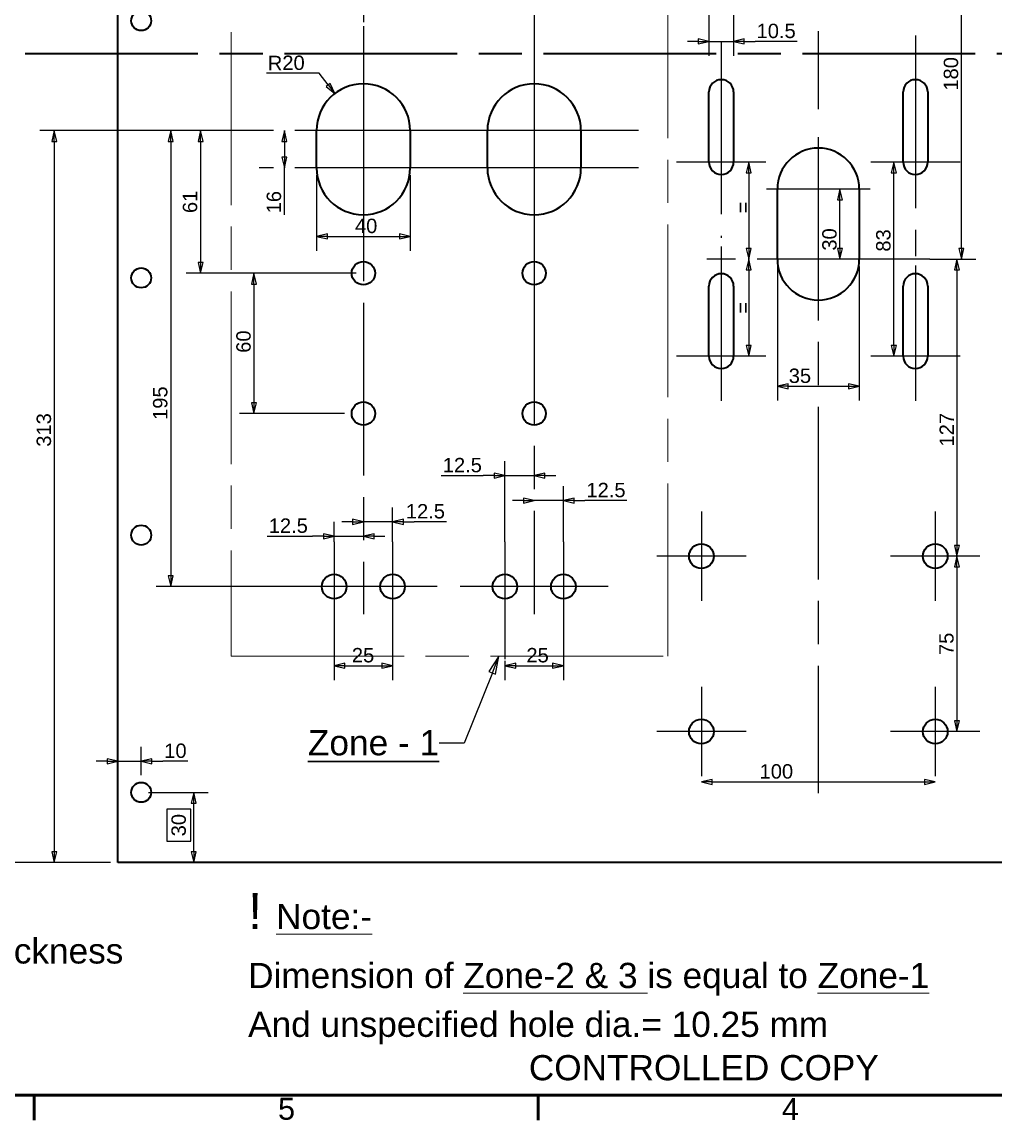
# Paper-space layout 'Top Plate' of a CAD drawing. Header units: millimetres. Extents: x 0 to 420, y 0 to 297.
# Drawn here: x 68.3 to 203.5, y 6.6 to 159.2 of the extents above; entities that cross this region are included whole.
import ezdxf

# ---------------------------------------------------------------- set-up
doc = ezdxf.new("R2010")
doc.units = ezdxf.units.MM
doc.linetypes.add('ACAD_ISO08W100', pattern=[36, 24, -3, 6, -3])
for name, color, linetype, lineweight in [('2dTransBorder', 7, 'Continuous', 35), ('2dTransTitleBlock', 7, 'Continuous', 35), ('Center Mark', 7, 'ACAD_ISO08W100', 25), ('Dimensions', 5, 'Continuous', 25), ('Leader Lines', 7, 'Continuous', 25), ('Sketch Lines', 7, 'Continuous', 25), ('Text', 5, 'Continuous', 25), ('Visible Edges', 7, 'Continuous', 50)]:
    doc.layers.add(name, color=color, linetype=linetype, lineweight=lineweight)
doc.layers.add('Title', color=7, linetype='Continuous')
doc.styles.add('Current-ISO', font='ARIAL.TTF')
doc.styles.add('Text Style19', font='ARIAL.TTF')
doc.styles.add('Text Style5', font='ARIAL.TTF')

# ---------------------------------------------------------------- blocks, each defined once
blk = doc.blocks.new('2dTransSymbol1')
at = {"color": 179}
for points in [[(62.4, 165.32), (62.05, 166.82), (61.7, 165.32), (62.4, 165.32)], [(61.7, 43.84), (62.05, 42.34), (62.4, 43.84), (61.7, 43.84)]]:
    blk.add_solid(points, dxfattribs=at)
at = {"layer": 'Dimensions', "color": 179, "linetype": 'Continuous', "lineweight": 25, "true_color": 0x262659}
for p, q in [((101.22, 166.82), (60.05, 166.82)), ((62.05, 166.82), (61.7, 165.32)), ((62.05, 165.32), (62.05, 166.82)), ((62.4, 165.32), (62.05, 166.82)), ((61.7, 165.32), (62.4, 165.32)), ((62.05, 43.84), (62.05, 165.32)), ((61.65, 105.44), (58.31, 105.44)), ((58.31, 105.44), (58.31, 99.48)), ((61.65, 99.48), (61.65, 105.44)), ((58.31, 99.48), (61.65, 99.48)), ((61.7, 43.84), (62.05, 42.34)), ((62.4, 43.84), (61.7, 43.84)), ((62.05, 43.84), (62.05, 42.34)), ((62.05, 42.34), (62.4, 43.84)), ((80.6, 42.34), (60.05, 42.34))]:
    blk.add_line(p, q, dxfattribs=at)
for points in [[(62.4, 165.32), (62.05, 166.82), (61.7, 165.32), (62.4, 165.32)], [(61.7, 43.84), (62.05, 42.34), (62.4, 43.84), (61.7, 43.84)]]:
    blk.add_lwpolyline(points, dxfattribs=at)
at = {"layer": 'Dimensions', "color": 178, "linetype": 'Continuous', "lineweight": 25, "true_color": 0x000001, "insert": (60.96, 100.13), "char_height": 2, "attachment_point": 7, "rotation": 90, "style": 'Text Style5'}
blk.add_mtext('383', dxfattribs=at)
blk = doc.blocks.new('2dCenterMark1')
at = {"layer": 'Center Mark', "lineweight": 25}
for p, q in [((115.72, 192.12), (115.72, 76.86)), ((130.22, 166.82), (101.22, 166.82))]:
    blk.add_line(p, q, dxfattribs=at)
blk = doc.blocks.new('2dCenterMark2')
at = {"layer": 'Center Mark', "lineweight": 25}
for p, q in [((139.45, 199.23), (139.45, 76.88)), ((155.24, 166.82), (124.95, 166.82))]:
    blk.add_line(p, q, dxfattribs=at)
blk = doc.blocks.new('2dCenterMark3')
at = {"layer": 'Center Mark', "lineweight": 25}
for p, q in [((218.42, 198.16), (218.42, 83.9)), ((232.92, 166.82), (197.93, 166.82))]:
    blk.add_line(p, q, dxfattribs=at)
blk = doc.blocks.new('2dCenterMark7')
at = {"layer": 'Center Mark', "lineweight": 25}
for p, q in [((178.93, 141.69), (178.93, 51.96)), ((194.43, 126.19), (163.43, 126.19))]:
    blk.add_line(p, q, dxfattribs=at)
blk = doc.blocks.new('2dCenterMark8')
at = {"layer": 'Center Mark', "lineweight": 25}
for p, q in [((178.93, 265.89), (178.93, 147.06)), ((194.43, 184.69), (163.43, 184.69))]:
    blk.add_line(p, q, dxfattribs=at)
blk = doc.blocks.new('2dCenterMark11')
at = {"layer": 'Center Mark', "lineweight": 25}
for p, q in [((115.72, 158.57), (115.72, 140.07)), ((130.22, 144.07), (101.22, 144.07))]:
    blk.add_line(p, q, dxfattribs=at)
blk = doc.blocks.new('2dCenterMark12')
at = {"layer": 'Center Mark', "lineweight": 25}
for p, q in [((115.72, 142.87), (115.72, 124.37)), ((130.22, 138.87), (101.22, 138.87))]:
    blk.add_line(p, q, dxfattribs=at)
blk = doc.blocks.new('2dCenterMark13')
at = {"layer": 'Center Mark', "lineweight": 25}
for p, q in [((139.45, 158.57), (139.45, 140.07)), ((153.95, 144.07), (124.95, 144.07))]:
    blk.add_line(p, q, dxfattribs=at)
blk = doc.blocks.new('2dCenterMark14')
at = {"layer": 'Center Mark', "lineweight": 25}
for p, q in [((139.45, 142.87), (139.45, 124.37)), ((153.95, 138.87), (124.95, 138.87))]:
    blk.add_line(p, q, dxfattribs=at)
blk = doc.blocks.new('2dTransSymbol2')
at = {"color": 179}
for points in [[(49.83, 183.19), (49.48, 184.69), (49.13, 183.19), (49.83, 183.19)], [(49.13, 43.84), (49.48, 42.34), (49.83, 43.84), (49.13, 43.84)]]:
    blk.add_solid(points, dxfattribs=at)
at = {"layer": 'Dimensions', "color": 179, "linetype": 'Continuous', "lineweight": 25, "true_color": 0x262659}
for p, q in [((101.33, 184.69), (47.48, 184.69)), ((49.48, 184.69), (49.13, 183.19)), ((49.48, 183.19), (49.48, 184.69)), ((49.83, 183.19), (49.48, 184.69)), ((108.96, 184.69), (103.77, 184.69)), ((115.62, 184.69), (109.16, 184.69)), ((122.28, 184.69), (115.82, 184.69)), ((132.68, 184.69), (122.48, 184.69)), ((139.35, 184.69), (132.88, 184.69)), ((146.01, 184.69), (139.55, 184.69)), ((162.43, 184.69), (146.21, 184.69)), ((49.13, 183.19), (49.83, 183.19)), ((49.48, 43.84), (49.48, 183.19)), ((49.08, 120.65), (45.74, 120.65)), ((45.74, 120.65), (45.74, 114.69)), ((49.08, 114.69), (49.08, 120.65)), ((45.74, 114.69), (49.08, 114.69)), ((49.13, 43.84), (49.48, 42.34)), ((49.83, 43.84), (49.13, 43.84)), ((49.48, 43.84), (49.48, 42.34)), ((49.48, 42.34), (49.83, 43.84)), ((80.6, 42.34), (47.48, 42.34))]:
    blk.add_line(p, q, dxfattribs=at)
for points in [[(49.83, 183.19), (49.48, 184.69), (49.13, 183.19), (49.83, 183.19)], [(49.13, 43.84), (49.48, 42.34), (49.83, 43.84), (49.13, 43.84)]]:
    blk.add_lwpolyline(points, dxfattribs=at)
at = {"layer": 'Dimensions', "linetype": 'Continuous', "lineweight": 25, "insert": (48.39, 115.34), "char_height": 2, "attachment_point": 7, "rotation": 90, "style": 'Text Style5'}
blk.add_mtext('438', dxfattribs=at)
blk = doc.blocks.new('2dTransSymbol7')
at = {"color": 179}
for points in [[(73.13, 142.57), (72.78, 144.07), (72.43, 142.57), (73.13, 142.57)], [(72.43, 43.84), (72.78, 42.34), (73.13, 43.84), (72.43, 43.84)]]:
    blk.add_solid(points, dxfattribs=at)
at = {"layer": 'Dimensions', "color": 179, "linetype": 'Continuous', "lineweight": 25, "true_color": 0x262659}
for p, q in [((100.22, 144.07), (70.78, 144.07)), ((72.78, 144.07), (72.43, 142.57)), ((72.78, 142.57), (72.78, 144.07)), ((73.13, 142.57), (72.78, 144.07)), ((72.43, 142.57), (73.13, 142.57)), ((72.78, 142.57), (72.78, 43.84)), ((72.43, 43.84), (72.78, 42.34)), ((73.13, 43.84), (72.43, 43.84)), ((72.78, 43.84), (72.78, 42.34)), ((72.78, 42.34), (73.13, 43.84)), ((80.6, 42.34), (70.78, 42.34))]:
    blk.add_line(p, q, dxfattribs=at)
for points in [[(73.13, 142.57), (72.78, 144.07), (72.43, 142.57), (73.13, 142.57)], [(72.43, 43.84), (72.78, 42.34), (73.13, 43.84), (72.43, 43.84)]]:
    blk.add_lwpolyline(points, dxfattribs=at)
at = {"layer": 'Dimensions', "color": 18, "linetype": 'Continuous', "lineweight": 25, "true_color": 0x000000, "insert": (72.35, 100.13), "char_height": 2, "attachment_point": 7, "rotation": 90, "style": 'Text Style5'}
blk.add_mtext('313', dxfattribs=at)
blk = doc.blocks.new('2dTransSymbol14')
at = {"color": 179}
for points in [[(105.09, 142.57), (104.74, 144.07), (104.39, 142.57), (105.09, 142.57)], [(104.39, 140.37), (104.74, 138.87), (105.09, 140.37), (104.39, 140.37)]]:
    blk.add_solid(points, dxfattribs=at)
at = {"layer": 'Dimensions', "color": 179, "linetype": 'Continuous', "lineweight": 25, "true_color": 0x262659}
for p, q in [((104.74, 144.07), (104.39, 142.57)), ((104.74, 142.57), (104.74, 144.07)), ((105.09, 142.57), (104.74, 144.07)), ((104.39, 142.57), (105.09, 142.57)), ((104.74, 142.57), (104.74, 140.37)), ((104.39, 140.37), (104.74, 138.87)), ((105.09, 140.37), (104.39, 140.37)), ((104.74, 140.37), (104.74, 138.87)), ((104.74, 138.87), (105.09, 140.37)), ((104.74, 132.36), (104.74, 138.87))]:
    blk.add_line(p, q, dxfattribs=at)
for points in [[(105.09, 142.57), (104.74, 144.07), (104.39, 142.57), (105.09, 142.57)], [(104.39, 140.37), (104.74, 138.87), (105.09, 140.37), (104.39, 140.37)]]:
    blk.add_lwpolyline(points, dxfattribs=at)
at = {"layer": 'Dimensions', "color": 18, "linetype": 'Continuous', "lineweight": 25, "true_color": 0x000000, "insert": (104.31, 132.56), "char_height": 2, "attachment_point": 7, "rotation": 90, "style": 'Text Style5'}
blk.add_mtext('16', dxfattribs=at)
blk = doc.blocks.new('2dTransSymbol15')
at = {"color": 179}
for points in [[(110.72, 129.71), (109.22, 129.36), (110.72, 129.01), (110.72, 129.71)], [(120.72, 129.01), (122.22, 129.36), (120.72, 129.71), (120.72, 129.01)]]:
    blk.add_solid(points, dxfattribs=at)
at = {"layer": 'Dimensions', "color": 179, "linetype": 'Continuous', "lineweight": 25, "true_color": 0x262659}
for p, q in [((109.22, 137.87), (109.22, 127.36)), ((122.22, 137.87), (122.22, 127.36)), ((110.72, 129.71), (109.22, 129.36)), ((110.72, 129.36), (109.22, 129.36)), ((109.22, 129.36), (110.72, 129.01)), ((110.72, 129.01), (110.72, 129.71)), ((110.72, 129.36), (120.72, 129.36)), ((122.22, 129.36), (120.72, 129.71)), ((120.72, 129.71), (120.72, 129.01)), ((120.72, 129.36), (122.22, 129.36)), ((120.72, 129.01), (122.22, 129.36))]:
    blk.add_line(p, q, dxfattribs=at)
for points in [[(110.72, 129.71), (109.22, 129.36), (110.72, 129.01), (110.72, 129.71)], [(120.72, 129.01), (122.22, 129.36), (120.72, 129.71), (120.72, 129.01)]]:
    blk.add_lwpolyline(points, dxfattribs=at)
at = {"layer": 'Dimensions', "color": 178, "linetype": 'Continuous', "lineweight": 25, "true_color": 0x000001, "insert": (114.55, 129.79), "char_height": 2, "attachment_point": 7, "style": 'Text Style5'}
blk.add_mtext('40', dxfattribs=at)
blk = doc.blocks.new('2dCenterMark25')
at = {"layer": 'Center Mark', "lineweight": 25}
for p, q in [((165.45, 156.44), (165.45, 129.18)), ((171.65, 139.68), (159.24, 139.68))]:
    blk.add_line(p, q, dxfattribs=at)
blk = doc.blocks.new('2dCenterMark26')
at = {"layer": 'Center Mark', "lineweight": 25}
for p, q in [((192.42, 157.27), (192.42, 126.6)), ((198.63, 139.68), (186.21, 139.68))]:
    blk.add_line(p, q, dxfattribs=at)
blk = doc.blocks.new('2dCenterMark27')
at = {"layer": 'Center Mark', "lineweight": 25}
for p, q in [((192.42, 125.31), (192.42, 106.5)), ((198.63, 112.71), (186.21, 112.71))]:
    blk.add_line(p, q, dxfattribs=at)
blk = doc.blocks.new('2dCenterMark28')
at = {"layer": 'Center Mark', "lineweight": 25}
for p, q in [((165.45, 127.95), (165.45, 106.5)), ((171.65, 112.71), (159.24, 112.71))]:
    blk.add_line(p, q, dxfattribs=at)
blk = doc.blocks.new('2dCenterMark29')
at = {"layer": 'Center Mark', "lineweight": 25}
for p, q in [((162.68, 91.13), (162.68, 78.71)), ((168.89, 84.92), (156.48, 84.92))]:
    blk.add_line(p, q, dxfattribs=at)
blk = doc.blocks.new('2dCenterMark30')
at = {"layer": 'Center Mark', "lineweight": 25}
for p, q in [((195.18, 91.13), (195.18, 78.71)), ((201.39, 84.92), (188.98, 84.92))]:
    blk.add_line(p, q, dxfattribs=at)
blk = doc.blocks.new('2dCenterMark31')
at = {"layer": 'Center Mark', "lineweight": 25}
for p, q in [((195.18, 66.75), (195.18, 54.34)), ((201.39, 60.54), (188.98, 60.54))]:
    blk.add_line(p, q, dxfattribs=at)
blk = doc.blocks.new('2dCenterMark32')
at = {"layer": 'Center Mark', "lineweight": 25}
for p, q in [((162.68, 66.75), (162.68, 54.34)), ((168.89, 60.54), (156.48, 60.54))]:
    blk.add_line(p, q, dxfattribs=at)
blk = doc.blocks.new('2dTransSymbol23')
at = {"color": 179}
for points in [[(164.18, 53.89), (162.68, 53.54), (164.18, 53.19), (164.18, 53.89)], [(193.68, 53.19), (195.18, 53.54), (193.68, 53.89), (193.68, 53.19)]]:
    blk.add_solid(points, dxfattribs=at)
at = {"layer": 'Dimensions', "color": 179, "linetype": 'Continuous', "lineweight": 25, "true_color": 0x262659}
for p, q in [((164.18, 53.89), (162.68, 53.54)), ((164.18, 53.54), (162.68, 53.54)), ((162.68, 53.54), (164.18, 53.19)), ((164.18, 53.19), (164.18, 53.89)), ((164.18, 53.54), (193.68, 53.54)), ((195.18, 53.54), (193.68, 53.89)), ((193.68, 53.89), (193.68, 53.19)), ((193.68, 53.54), (195.18, 53.54)), ((193.68, 53.19), (195.18, 53.54))]:
    blk.add_line(p, q, dxfattribs=at)
for points in [[(164.18, 53.89), (162.68, 53.54), (164.18, 53.19), (164.18, 53.89)], [(193.68, 53.19), (195.18, 53.54), (193.68, 53.89), (193.68, 53.19)]]:
    blk.add_lwpolyline(points, dxfattribs=at)
at = {"layer": 'Dimensions', "color": 18, "linetype": 'Continuous', "lineweight": 25, "true_color": 0x000000, "insert": (170.77, 53.98), "char_height": 2, "attachment_point": 7, "style": 'Text Style5'}
blk.add_mtext('100', dxfattribs=at)
blk = doc.blocks.new('2dTransSymbol24')
at = {"color": 179}
for points in [[(198.53, 83.42), (198.18, 84.92), (197.83, 83.42), (198.53, 83.42)], [(197.83, 62.04), (198.18, 60.54), (198.53, 62.04), (197.83, 62.04)]]:
    blk.add_solid(points, dxfattribs=at)
at = {"layer": 'Dimensions', "color": 179, "linetype": 'Continuous', "lineweight": 25, "true_color": 0x262659}
for p, q in [((198.18, 84.92), (197.83, 83.42)), ((198.18, 83.42), (198.18, 84.92)), ((198.53, 83.42), (198.18, 84.92)), ((197.83, 83.42), (198.53, 83.42)), ((198.18, 83.42), (198.18, 62.04)), ((197.83, 62.04), (198.18, 60.54)), ((198.53, 62.04), (197.83, 62.04)), ((198.18, 62.04), (198.18, 60.54)), ((198.18, 60.54), (198.53, 62.04))]:
    blk.add_line(p, q, dxfattribs=at)
for points in [[(198.53, 83.42), (198.18, 84.92), (197.83, 83.42), (198.53, 83.42)], [(197.83, 62.04), (198.18, 60.54), (198.53, 62.04), (197.83, 62.04)]]:
    blk.add_lwpolyline(points, dxfattribs=at)
at = {"layer": 'Dimensions', "color": 18, "linetype": 'Continuous', "lineweight": 25, "true_color": 0x000000, "insert": (197.75, 71.18), "char_height": 2, "attachment_point": 7, "rotation": 90, "style": 'Text Style5'}
blk.add_mtext('75', dxfattribs=at)
blk = doc.blocks.new('2dTransSymbol25')
at = {"color": 179}
for points in [[(189.77, 138.18), (189.42, 139.68), (189.07, 138.18), (189.77, 138.18)], [(189.07, 114.21), (189.42, 112.71), (189.77, 114.21), (189.07, 114.21)]]:
    blk.add_solid(points, dxfattribs=at)
at = {"layer": 'Dimensions', "color": 179, "linetype": 'Continuous', "lineweight": 25, "true_color": 0x262659}
for p, q in [((189.42, 139.68), (189.07, 138.18)), ((189.42, 138.18), (189.42, 139.68)), ((189.77, 138.18), (189.42, 139.68)), ((189.07, 138.18), (189.77, 138.18)), ((189.42, 114.21), (189.42, 138.18)), ((189.07, 114.21), (189.42, 112.71)), ((189.77, 114.21), (189.07, 114.21)), ((189.42, 114.21), (189.42, 112.71)), ((189.42, 112.71), (189.77, 114.21))]:
    blk.add_line(p, q, dxfattribs=at)
for points in [[(189.77, 138.18), (189.42, 139.68), (189.07, 138.18), (189.77, 138.18)], [(189.07, 114.21), (189.42, 112.71), (189.77, 114.21), (189.07, 114.21)]]:
    blk.add_lwpolyline(points, dxfattribs=at)
at = {"layer": 'Dimensions', "linetype": 'Continuous', "lineweight": 25, "insert": (188.99, 127.24), "char_height": 2, "attachment_point": 7, "rotation": 90, "style": 'Text Style5'}
blk.add_mtext('83', dxfattribs=at)
blk = doc.blocks.new('2dTransSymbol26')
at = {"color": 179}
for points in [[(199.17, 183.19), (198.82, 184.69), (198.47, 183.19), (199.17, 183.19)], [(198.47, 127.69), (198.82, 126.19), (199.17, 127.69), (198.47, 127.69)]]:
    blk.add_solid(points, dxfattribs=at)
at = {"layer": 'Dimensions', "color": 179, "linetype": 'Continuous', "lineweight": 25, "true_color": 0x262659}
for p, q in [((195.43, 184.69), (200.82, 184.69)), ((198.82, 184.69), (198.47, 183.19)), ((198.82, 183.19), (198.82, 184.69)), ((199.17, 183.19), (198.82, 184.69)), ((198.47, 183.19), (199.17, 183.19)), ((198.82, 127.69), (198.82, 183.19)), ((198.47, 127.69), (198.82, 126.19)), ((199.17, 127.69), (198.47, 127.69)), ((198.82, 127.69), (198.82, 126.19)), ((198.82, 126.19), (199.17, 127.69)), ((195.43, 126.19), (200.82, 126.19))]:
    blk.add_line(p, q, dxfattribs=at)
for points in [[(199.17, 183.19), (198.82, 184.69), (198.47, 183.19), (199.17, 183.19)], [(198.47, 127.69), (198.82, 126.19), (199.17, 127.69), (198.47, 127.69)]]:
    blk.add_lwpolyline(points, dxfattribs=at)
at = {"layer": 'Dimensions', "color": 18, "linetype": 'Continuous', "lineweight": 25, "true_color": 0x000000, "insert": (198.38, 149.62), "char_height": 2, "attachment_point": 7, "rotation": 90, "style": 'Text Style5'}
blk.add_mtext('180', dxfattribs=at)
blk = doc.blocks.new('2dTransSymbol27')
at = {"color": 179}
for points in [[(169.62, 138.18), (169.27, 139.68), (168.92, 138.18), (169.62, 138.18)], [(168.92, 127.69), (169.27, 126.19), (169.62, 127.69), (168.92, 127.69)]]:
    blk.add_solid(points, dxfattribs=at)
at = {"layer": 'Dimensions', "color": 179, "linetype": 'Continuous', "lineweight": 25, "true_color": 0x262659}
for p, q in [((169.27, 139.68), (168.92, 138.18)), ((169.27, 138.18), (169.27, 139.68)), ((169.62, 138.18), (169.27, 139.68)), ((168.92, 138.18), (169.62, 138.18)), ((169.27, 138.18), (169.27, 127.69)), ((168.92, 127.69), (169.27, 126.19)), ((169.62, 127.69), (168.92, 127.69)), ((169.27, 127.69), (169.27, 126.19)), ((169.27, 126.19), (169.62, 127.69))]:
    blk.add_line(p, q, dxfattribs=at)
for points in [[(169.62, 138.18), (169.27, 139.68), (168.92, 138.18), (169.62, 138.18)], [(168.92, 127.69), (169.27, 126.19), (169.62, 127.69), (168.92, 127.69)]]:
    blk.add_lwpolyline(points, dxfattribs=at)
at = {"layer": 'Dimensions', "color": 18, "linetype": 'Continuous', "lineweight": 25, "true_color": 0x000000, "insert": (169.44, 132.57), "char_height": 2, "attachment_point": 7, "rotation": 90, "style": 'Text Style5'}
blk.add_mtext('=', dxfattribs=at)
blk = doc.blocks.new('2dTransSymbol28')
at = {"color": 179}
for points in [[(169.62, 124.69), (169.27, 126.19), (168.92, 124.69), (169.62, 124.69)], [(168.92, 114.21), (169.27, 112.71), (169.62, 114.21), (168.92, 114.21)]]:
    blk.add_solid(points, dxfattribs=at)
at = {"layer": 'Dimensions', "color": 179, "linetype": 'Continuous', "lineweight": 25, "true_color": 0x262659}
for p, q in [((169.27, 126.19), (168.92, 124.69)), ((169.27, 124.69), (169.27, 126.19)), ((169.62, 124.69), (169.27, 126.19)), ((168.92, 124.69), (169.62, 124.69)), ((169.27, 124.69), (169.27, 114.21)), ((168.92, 114.21), (169.27, 112.71)), ((169.62, 114.21), (168.92, 114.21)), ((169.27, 114.21), (169.27, 112.71)), ((169.27, 112.71), (169.62, 114.21))]:
    blk.add_line(p, q, dxfattribs=at)
for points in [[(169.62, 124.69), (169.27, 126.19), (168.92, 124.69), (169.62, 124.69)], [(168.92, 114.21), (169.27, 112.71), (169.62, 114.21), (168.92, 114.21)]]:
    blk.add_lwpolyline(points, dxfattribs=at)
at = {"layer": 'Dimensions', "linetype": 'Continuous', "lineweight": 25, "insert": (169.44, 118.62), "char_height": 2, "attachment_point": 7, "rotation": 90, "style": 'Text Style5'}
blk.add_mtext('=', dxfattribs=at)
blk = doc.blocks.new('2dTransSymbol29')
at = {"color": 179}
for points in [[(198.53, 124.69), (198.18, 126.19), (197.83, 124.69), (198.53, 124.69)], [(197.83, 86.42), (198.18, 84.92), (198.53, 86.42), (197.83, 86.42)]]:
    blk.add_solid(points, dxfattribs=at)
at = {"layer": 'Dimensions', "color": 179, "linetype": 'Continuous', "lineweight": 25, "true_color": 0x262659}
for p, q in [((194.43, 126.19), (200.18, 126.19)), ((198.18, 126.19), (197.83, 124.69)), ((198.18, 124.69), (198.18, 126.19)), ((198.53, 124.69), (198.18, 126.19)), ((197.83, 124.69), (198.53, 124.69)), ((198.18, 124.69), (198.18, 86.42)), ((197.83, 86.42), (198.18, 84.92)), ((198.53, 86.42), (197.83, 86.42)), ((198.18, 86.42), (198.18, 84.92)), ((198.18, 84.92), (198.53, 86.42))]:
    blk.add_line(p, q, dxfattribs=at)
for points in [[(198.53, 124.69), (198.18, 126.19), (197.83, 124.69), (198.53, 124.69)], [(197.83, 86.42), (198.18, 84.92), (198.53, 86.42), (197.83, 86.42)]]:
    blk.add_lwpolyline(points, dxfattribs=at)
at = {"layer": 'Dimensions', "linetype": 'Continuous', "lineweight": 25, "insert": (197.78, 100.16), "char_height": 2, "attachment_point": 7, "rotation": 90, "style": 'Text Style5'}
blk.add_mtext('127', dxfattribs=at)
blk = doc.blocks.new('2dTransSymbol30')
at = {"color": 179}
blk.add_solid([(110.55, 150.18), (111.74, 149.21), (111.1, 150.61), (110.55, 150.18)], dxfattribs=at)
at = {"layer": 'Dimensions', "color": 179, "linetype": 'Continuous', "lineweight": 25, "true_color": 0x262659}
for p, q in [((109.57, 152.03), (102.24, 152.03)), ((110.83, 150.4), (109.57, 152.03)), ((111.1, 150.61), (110.55, 150.18)), ((110.55, 150.18), (111.74, 149.21)), ((110.83, 150.4), (111.74, 149.21)), ((111.74, 149.21), (111.1, 150.61))]:
    blk.add_line(p, q, dxfattribs=at)
blk.add_lwpolyline([(110.55, 150.18), (111.74, 149.21), (111.1, 150.61), (110.55, 150.18)], dxfattribs=at)
at = {"layer": 'Dimensions', "color": 18, "linetype": 'Continuous', "lineweight": 25, "true_color": 0x000000, "insert": (102.44, 152.46), "char_height": 2, "attachment_point": 7, "style": 'Text Style5'}
blk.add_mtext('R', dxfattribs=at)
at = {"layer": 'Dimensions', "linetype": 'Continuous', "lineweight": 25, "insert": (104.46, 152.46), "char_height": 2, "attachment_point": 7, "style": 'Text Style5'}
blk.add_mtext('20', dxfattribs=at)
blk = doc.blocks.new('2dTransSymbol39')
at = {"layer": 'Dimensions', "color": 179, "linetype": 'Continuous', "lineweight": 25, "true_color": 0x262659}
blk.add_line((80.6, 42.34), (23.64, 42.34), dxfattribs=at)
blk = doc.blocks.new('2dCenterMark37')
at = {"layer": 'Center Mark', "lineweight": 25}
for p, q in [((111.66, 86.9), (111.66, 74.49)), ((117.86, 80.69), (105.45, 80.69))]:
    blk.add_line(p, q, dxfattribs=at)
blk = doc.blocks.new('2dCenterMark38')
at = {"layer": 'Center Mark', "lineweight": 25}
for p, q in [((119.78, 86.9), (119.78, 74.49)), ((125.99, 80.69), (113.58, 80.69))]:
    blk.add_line(p, q, dxfattribs=at)
blk = doc.blocks.new('2dCenterMark39')
at = {"layer": 'Center Mark', "lineweight": 25}
for p, q in [((135.38, 86.9), (135.38, 74.49)), ((141.59, 80.69), (129.18, 80.69))]:
    blk.add_line(p, q, dxfattribs=at)
blk = doc.blocks.new('2dCenterMark40')
at = {"layer": 'Center Mark', "lineweight": 25}
for p, q in [((143.51, 86.9), (143.51, 74.49)), ((149.71, 80.69), (137.3, 80.69))]:
    blk.add_line(p, q, dxfattribs=at)
blk = doc.blocks.new('2dTransSymbol46')
at = {"color": 179}
for points in [[(110.16, 87.34), (111.66, 87.69), (110.16, 88.04), (110.16, 87.34)], [(117.22, 88.04), (115.72, 87.69), (117.22, 87.34), (117.22, 88.04)]]:
    blk.add_solid(points, dxfattribs=at)
at = {"layer": 'Dimensions', "color": 179, "linetype": 'Continuous', "lineweight": 25, "true_color": 0x262659}
for p, q in [((111.66, 86.9), (111.66, 89.69)), ((102.37, 87.69), (108.66, 87.69)), ((110.16, 87.69), (108.66, 87.69)), ((111.66, 87.69), (110.16, 88.04)), ((110.16, 88.04), (110.16, 87.34)), ((110.16, 87.69), (111.66, 87.69)), ((110.16, 87.34), (111.66, 87.69)), ((111.66, 87.69), (115.72, 87.69)), ((117.22, 88.04), (115.72, 87.69)), ((117.22, 87.69), (115.72, 87.69)), ((115.72, 87.69), (117.22, 87.34)), ((117.22, 87.34), (117.22, 88.04)), ((117.22, 87.69), (118.72, 87.69))]:
    blk.add_line(p, q, dxfattribs=at)
for points in [[(110.16, 87.34), (111.66, 87.69), (110.16, 88.04), (110.16, 87.34)], [(117.22, 88.04), (115.72, 87.69), (117.22, 87.34), (117.22, 88.04)]]:
    blk.add_lwpolyline(points, dxfattribs=at)
at = {"layer": 'Dimensions', "linetype": 'Continuous', "lineweight": 25, "insert": (102.57, 88.13), "char_height": 2, "attachment_point": 7, "style": 'Text Style5'}
blk.add_mtext('12.5', dxfattribs=at)
blk = doc.blocks.new('2dTransSymbol47')
at = {"color": 179}
for points in [[(137.95, 92.3), (139.45, 92.65), (137.95, 93), (137.95, 92.3)], [(145.01, 93), (143.51, 92.65), (145.01, 92.3), (145.01, 93)]]:
    blk.add_solid(points, dxfattribs=at)
at = {"layer": 'Dimensions', "color": 179, "linetype": 'Continuous', "lineweight": 25, "true_color": 0x262659}
for p, q in [((143.51, 86.9), (143.51, 94.65)), ((137.95, 92.65), (136.45, 92.65)), ((139.45, 92.65), (137.95, 93)), ((137.95, 93), (137.95, 92.3)), ((137.95, 92.65), (139.45, 92.65)), ((137.95, 92.3), (139.45, 92.65)), ((143.51, 92.65), (139.45, 92.65)), ((145.01, 93), (143.51, 92.65)), ((145.01, 92.65), (143.51, 92.65)), ((143.51, 92.65), (145.01, 92.3)), ((145.01, 92.3), (145.01, 93)), ((145.01, 92.65), (146.51, 92.65)), ((152.34, 92.65), (146.51, 92.65))]:
    blk.add_line(p, q, dxfattribs=at)
for points in [[(137.95, 92.3), (139.45, 92.65), (137.95, 93), (137.95, 92.3)], [(145.01, 93), (143.51, 92.65), (145.01, 92.3), (145.01, 93)]]:
    blk.add_lwpolyline(points, dxfattribs=at)
at = {"layer": 'Dimensions', "color": 18, "linetype": 'Continuous', "lineweight": 25, "true_color": 0x000000, "insert": (146.71, 93.08), "char_height": 2, "attachment_point": 7, "style": 'Text Style5'}
blk.add_mtext('12.5', dxfattribs=at)
blk = doc.blocks.new('2dTransSymbol48')
at = {"color": 179}
for points in [[(114.22, 89.34), (115.72, 89.69), (114.22, 90.04), (114.22, 89.34)], [(121.28, 90.04), (119.78, 89.69), (121.28, 89.34), (121.28, 90.04)]]:
    blk.add_solid(points, dxfattribs=at)
at = {"layer": 'Dimensions', "color": 179, "linetype": 'Continuous', "lineweight": 25, "true_color": 0x262659}
for p, q in [((119.78, 86.9), (119.78, 91.69)), ((115.72, 89.69), (114.22, 90.04)), ((114.22, 90.04), (114.22, 89.34)), ((121.28, 90.04), (119.78, 89.69)), ((121.28, 89.34), (121.28, 90.04)), ((114.22, 89.69), (112.72, 89.69)), ((114.22, 89.69), (115.72, 89.69)), ((114.22, 89.34), (115.72, 89.69)), ((119.78, 89.69), (115.72, 89.69)), ((121.28, 89.69), (119.78, 89.69)), ((119.78, 89.69), (121.28, 89.34)), ((121.28, 89.69), (122.78, 89.69)), ((127.25, 89.69), (122.78, 89.69))]:
    blk.add_line(p, q, dxfattribs=at)
for points in [[(114.22, 89.34), (115.72, 89.69), (114.22, 90.04), (114.22, 89.34)], [(121.28, 90.04), (119.78, 89.69), (121.28, 89.34), (121.28, 90.04)]]:
    blk.add_lwpolyline(points, dxfattribs=at)
at = {"layer": 'Dimensions', "linetype": 'Continuous', "lineweight": 25, "insert": (121.62, 90.13), "char_height": 2, "attachment_point": 7, "style": 'Text Style5'}
blk.add_mtext('12.5', dxfattribs=at)
blk = doc.blocks.new('2dTransSymbol49')
at = {"color": 179}
for points in [[(133.88, 95.76), (135.38, 96.11), (133.88, 96.46), (133.88, 95.76)], [(140.95, 96.46), (139.45, 96.11), (140.95, 95.76), (140.95, 96.46)]]:
    blk.add_solid(points, dxfattribs=at)
at = {"layer": 'Dimensions', "color": 179, "linetype": 'Continuous', "lineweight": 25, "true_color": 0x262659}
for p, q in [((135.38, 86.9), (135.38, 98.11)), ((135.38, 96.11), (133.88, 96.46)), ((133.88, 96.46), (133.88, 95.76)), ((140.95, 96.46), (139.45, 96.11)), ((140.95, 95.76), (140.95, 96.46)), ((126.55, 96.11), (132.38, 96.11)), ((133.88, 96.11), (132.38, 96.11)), ((133.88, 96.11), (135.38, 96.11)), ((133.88, 95.76), (135.38, 96.11)), ((135.38, 96.11), (139.45, 96.11)), ((140.95, 96.11), (139.45, 96.11)), ((139.45, 96.11), (140.95, 95.76)), ((140.95, 96.11), (142.45, 96.11))]:
    blk.add_line(p, q, dxfattribs=at)
for points in [[(133.88, 95.76), (135.38, 96.11), (133.88, 96.46), (133.88, 95.76)], [(140.95, 96.46), (139.45, 96.11), (140.95, 95.76), (140.95, 96.46)]]:
    blk.add_lwpolyline(points, dxfattribs=at)
at = {"layer": 'Dimensions', "linetype": 'Continuous', "lineweight": 25, "insert": (126.75, 96.55), "char_height": 2, "attachment_point": 7, "style": 'Text Style5'}
blk.add_mtext('12.5', dxfattribs=at)
blk = doc.blocks.new('2dTransSymbol56')
at = {"color": 179}
for points in [[(92.51, 50.59), (92.16, 52.09), (91.81, 50.59), (92.51, 50.59)], [(91.81, 43.84), (92.16, 42.34), (92.51, 43.84), (91.81, 43.84)]]:
    blk.add_solid(points, dxfattribs=at)
at = {"layer": 'Dimensions', "color": 179, "linetype": 'Continuous', "lineweight": 25, "true_color": 0x262659}
for p, q in [((85.85, 52.09), (94.16, 52.09)), ((92.16, 52.09), (91.81, 50.59)), ((92.16, 50.59), (92.16, 52.09)), ((92.51, 50.59), (92.16, 52.09)), ((91.81, 50.59), (92.51, 50.59)), ((92.16, 43.84), (92.16, 50.59)), ((91.76, 49.74), (88.42, 49.74)), ((88.42, 49.74), (88.42, 45.33)), ((91.76, 45.33), (91.76, 49.74)), ((88.42, 45.33), (91.76, 45.33)), ((91.81, 43.84), (92.16, 42.34)), ((92.51, 43.84), (91.81, 43.84)), ((92.16, 43.84), (92.16, 42.34)), ((92.16, 42.34), (92.51, 43.84))]:
    blk.add_line(p, q, dxfattribs=at)
for points in [[(92.51, 50.59), (92.16, 52.09), (91.81, 50.59), (92.51, 50.59)], [(91.81, 43.84), (92.16, 42.34), (92.51, 43.84), (91.81, 43.84)]]:
    blk.add_lwpolyline(points, dxfattribs=at)
at = {"layer": 'Dimensions', "color": 18, "linetype": 'Continuous', "lineweight": 25, "true_color": 0x000000, "insert": (91.08, 45.98), "char_height": 2, "attachment_point": 7, "rotation": 90, "style": 'Text Style5'}
blk.add_mtext('30', dxfattribs=at)
blk = doc.blocks.new('2dTransSymbol58')
at = {"color": 179}
for points in [[(80.1, 56.07), (81.6, 56.42), (80.1, 56.77), (80.1, 56.07)], [(86.35, 56.77), (84.85, 56.42), (86.35, 56.07), (86.35, 56.77)]]:
    blk.add_solid(points, dxfattribs=at)
at = {"layer": 'Dimensions', "color": 179, "linetype": 'Continuous', "lineweight": 25, "true_color": 0x262659}
for p, q in [((84.85, 54.48), (84.85, 58.42)), ((81.6, 56.42), (80.1, 56.77)), ((80.1, 56.77), (80.1, 56.07)), ((86.35, 56.77), (84.85, 56.42)), ((86.35, 56.07), (86.35, 56.77)), ((80.1, 56.42), (78.6, 56.42)), ((80.1, 56.42), (81.6, 56.42)), ((80.1, 56.07), (81.6, 56.42)), ((81.6, 56.42), (84.85, 56.42)), ((86.35, 56.42), (84.85, 56.42)), ((84.85, 56.42), (86.35, 56.07)), ((86.35, 56.42), (87.85, 56.42)), ((91.35, 56.42), (87.85, 56.42))]:
    blk.add_line(p, q, dxfattribs=at)
for points in [[(80.1, 56.07), (81.6, 56.42), (80.1, 56.77), (80.1, 56.07)], [(86.35, 56.77), (84.85, 56.42), (86.35, 56.07), (86.35, 56.77)]]:
    blk.add_lwpolyline(points, dxfattribs=at)
at = {"layer": 'Dimensions', "color": 18, "linetype": 'Continuous', "lineweight": 25, "true_color": 0x000000, "insert": (88.05, 56.85), "char_height": 2, "attachment_point": 7, "style": 'Text Style5'}
blk.add_mtext('10', dxfattribs=at)
blk = doc.blocks.new('2dTransSymbol59')
at = {"color": 179}
for points in [[(93.45, 142.57), (93.1, 144.07), (92.75, 142.57), (93.45, 142.57)], [(92.75, 125.74), (93.1, 124.24), (93.45, 125.74), (92.75, 125.74)]]:
    blk.add_solid(points, dxfattribs=at)
at = {"layer": 'Dimensions', "color": 179, "linetype": 'Continuous', "lineweight": 25, "true_color": 0x262659}
for p, q in [((100.22, 144.07), (91.1, 144.07)), ((93.1, 144.07), (92.75, 142.57)), ((93.1, 142.57), (93.1, 144.07)), ((93.45, 142.57), (93.1, 144.07)), ((92.75, 142.57), (93.45, 142.57)), ((93.1, 142.57), (93.1, 125.74)), ((92.75, 125.74), (93.1, 124.24)), ((93.45, 125.74), (92.75, 125.74)), ((93.1, 125.74), (93.1, 124.24)), ((93.1, 124.24), (93.45, 125.74)), ((113.1, 124.24), (91.1, 124.24))]:
    blk.add_line(p, q, dxfattribs=at)
for points in [[(93.45, 142.57), (93.1, 144.07), (92.75, 142.57), (93.45, 142.57)], [(92.75, 125.74), (93.1, 124.24), (93.45, 125.74), (92.75, 125.74)]]:
    blk.add_lwpolyline(points, dxfattribs=at)
at = {"layer": 'Dimensions', "color": 18, "linetype": 'Continuous', "lineweight": 25, "true_color": 0x000000, "insert": (92.66, 132.6), "char_height": 2, "attachment_point": 7, "rotation": 90, "style": 'Text Style5'}
blk.add_mtext('61', dxfattribs=at)
blk = doc.blocks.new('2dTransSymbol60')
at = {"color": 179}
for points in [[(100.87, 122.74), (100.52, 124.24), (100.17, 122.74), (100.87, 122.74)], [(100.17, 106.24), (100.52, 104.74), (100.87, 106.24), (100.17, 106.24)]]:
    blk.add_solid(points, dxfattribs=at)
at = {"layer": 'Dimensions', "color": 179, "linetype": 'Continuous', "lineweight": 25, "true_color": 0x262659}
for p, q in [((114.72, 124.24), (98.52, 124.24)), ((100.52, 124.24), (100.17, 122.74)), ((100.52, 122.74), (100.52, 124.24)), ((100.87, 122.74), (100.52, 124.24)), ((100.17, 122.74), (100.87, 122.74)), ((100.52, 122.74), (100.52, 106.24)), ((100.17, 106.24), (100.52, 104.74)), ((100.87, 106.24), (100.17, 106.24)), ((100.52, 106.24), (100.52, 104.74)), ((100.52, 104.74), (100.87, 106.24)), ((113.1, 104.74), (98.52, 104.74))]:
    blk.add_line(p, q, dxfattribs=at)
for points in [[(100.87, 122.74), (100.52, 124.24), (100.17, 122.74), (100.87, 122.74)], [(100.17, 106.24), (100.52, 104.74), (100.87, 106.24), (100.17, 106.24)]]:
    blk.add_lwpolyline(points, dxfattribs=at)
at = {"layer": 'Dimensions', "color": 18, "linetype": 'Continuous', "lineweight": 25, "true_color": 0x000000, "insert": (100.09, 113.18), "char_height": 2, "attachment_point": 7, "rotation": 90, "style": 'Text Style5'}
blk.add_mtext('60', dxfattribs=at)
blk = doc.blocks.new('2dTransSymbol61')
at = {"color": 179}
for points in [[(113.16, 70.04), (111.66, 69.69), (113.16, 69.34), (113.16, 70.04)], [(118.28, 69.34), (119.78, 69.69), (118.28, 70.04), (118.28, 69.34)]]:
    blk.add_solid(points, dxfattribs=at)
at = {"layer": 'Dimensions', "color": 179, "linetype": 'Continuous', "lineweight": 25, "true_color": 0x262659}
for p, q in [((111.66, 74.49), (111.66, 67.69)), ((119.78, 74.49), (119.78, 67.69)), ((113.16, 70.04), (111.66, 69.69)), ((113.16, 69.69), (111.66, 69.69)), ((111.66, 69.69), (113.16, 69.34)), ((113.16, 69.34), (113.16, 70.04)), ((113.16, 69.69), (118.28, 69.69)), ((119.78, 69.69), (118.28, 70.04)), ((118.28, 70.04), (118.28, 69.34)), ((118.28, 69.69), (119.78, 69.69)), ((118.28, 69.34), (119.78, 69.69))]:
    blk.add_line(p, q, dxfattribs=at)
for points in [[(113.16, 70.04), (111.66, 69.69), (113.16, 69.34), (113.16, 70.04)], [(118.28, 69.34), (119.78, 69.69), (118.28, 70.04), (118.28, 69.34)]]:
    blk.add_lwpolyline(points, dxfattribs=at)
at = {"layer": 'Dimensions', "color": 18, "linetype": 'Continuous', "lineweight": 25, "true_color": 0x010000, "insert": (114.12, 70.13), "char_height": 2, "attachment_point": 7, "style": 'Text Style5'}
blk.add_mtext('25', dxfattribs=at)
blk = doc.blocks.new('2dTransSymbol62')
at = {"color": 179}
for points in [[(136.88, 70.04), (135.38, 69.69), (136.88, 69.34), (136.88, 70.04)], [(142.01, 69.34), (143.51, 69.69), (142.01, 70.04), (142.01, 69.34)]]:
    blk.add_solid(points, dxfattribs=at)
at = {"layer": 'Dimensions', "color": 179, "linetype": 'Continuous', "lineweight": 25, "true_color": 0x262659}
for p, q in [((135.38, 74.49), (135.38, 70.59)), ((143.51, 74.49), (143.51, 67.69)), ((135.38, 70.38), (135.38, 67.69)), ((136.88, 70.04), (135.38, 69.69)), ((136.88, 69.69), (135.38, 69.69)), ((135.38, 69.69), (136.88, 69.34)), ((136.88, 69.34), (136.88, 70.04)), ((136.88, 69.69), (142.01, 69.69)), ((143.51, 69.69), (142.01, 70.04)), ((142.01, 70.04), (142.01, 69.34)), ((142.01, 69.69), (143.51, 69.69)), ((142.01, 69.34), (143.51, 69.69))]:
    blk.add_line(p, q, dxfattribs=at)
for points in [[(136.88, 70.04), (135.38, 69.69), (136.88, 69.34), (136.88, 70.04)], [(142.01, 69.34), (143.51, 69.69), (142.01, 70.04), (142.01, 69.34)]]:
    blk.add_lwpolyline(points, dxfattribs=at)
at = {"layer": 'Dimensions', "linetype": 'Continuous', "lineweight": 25, "insert": (138.37, 70.13), "char_height": 2, "attachment_point": 7, "style": 'Text Style5'}
blk.add_mtext('25', dxfattribs=at)
blk = doc.blocks.new('2dTransSymbol64')
at = {"layer": 'Dimensions', "color": 179, "linetype": 'Continuous', "lineweight": 25, "true_color": 0x262659}
blk.add_line((80.6, 42.34), (38.03, 42.34), dxfattribs=at)
blk = doc.blocks.new('2dTransSymbol66')
at = {"color": 179}
for points in [[(89.3, 142.57), (88.95, 144.07), (88.6, 142.57), (89.3, 142.57)], [(88.6, 82.19), (88.95, 80.69), (89.3, 82.19), (88.6, 82.19)]]:
    blk.add_solid(points, dxfattribs=at)
at = {"layer": 'Dimensions', "color": 179, "linetype": 'Continuous', "lineweight": 25, "true_color": 0x262659}
for p, q in [((101.22, 144.07), (86.95, 144.07)), ((88.95, 144.07), (88.6, 142.57)), ((88.95, 142.57), (88.95, 144.07)), ((89.3, 142.57), (88.95, 144.07)), ((88.6, 142.57), (89.3, 142.57)), ((88.95, 142.57), (88.95, 82.19)), ((88.6, 82.19), (88.95, 80.69)), ((89.3, 82.19), (88.6, 82.19)), ((88.95, 82.19), (88.95, 80.69)), ((88.95, 80.69), (89.3, 82.19)), ((105.45, 80.69), (86.95, 80.69))]:
    blk.add_line(p, q, dxfattribs=at)
for points in [[(89.3, 142.57), (88.95, 144.07), (88.6, 142.57), (89.3, 142.57)], [(88.6, 82.19), (88.95, 80.69), (89.3, 82.19), (88.6, 82.19)]]:
    blk.add_lwpolyline(points, dxfattribs=at)
at = {"layer": 'Dimensions', "color": 18, "linetype": 'Continuous', "lineweight": 25, "true_color": 0x000000, "insert": (88.52, 103.85), "char_height": 2, "attachment_point": 7, "rotation": 90, "style": 'Text Style5'}
blk.add_mtext('195', dxfattribs=at)
blk = doc.blocks.new('2dTransSymbol71')
at = {"color": 179}
for points in [[(174.75, 108.88), (173.25, 108.53), (174.75, 108.18), (174.75, 108.88)], [(183.12, 108.18), (184.62, 108.53), (183.12, 108.88), (183.12, 108.18)]]:
    blk.add_solid(points, dxfattribs=at)
at = {"layer": 'Dimensions', "color": 179, "linetype": 'Continuous', "lineweight": 25, "true_color": 0x262659}
for p, q in [((173.25, 125.19), (173.25, 106.53)), ((184.62, 125.19), (184.62, 106.53)), ((174.75, 108.88), (173.25, 108.53)), ((174.75, 108.53), (173.25, 108.53)), ((173.25, 108.53), (174.75, 108.18)), ((174.75, 108.18), (174.75, 108.88)), ((174.75, 108.53), (183.12, 108.53)), ((184.62, 108.53), (183.12, 108.88)), ((183.12, 108.88), (183.12, 108.18)), ((183.12, 108.53), (184.62, 108.53)), ((183.12, 108.18), (184.62, 108.53))]:
    blk.add_line(p, q, dxfattribs=at)
for points in [[(174.75, 108.88), (173.25, 108.53), (174.75, 108.18), (174.75, 108.88)], [(183.12, 108.18), (184.62, 108.53), (183.12, 108.88), (183.12, 108.18)]]:
    blk.add_lwpolyline(points, dxfattribs=at)
at = {"layer": 'Dimensions', "color": 18, "linetype": 'Continuous', "lineweight": 25, "true_color": 0x000000, "insert": (174.82, 108.96), "char_height": 2, "attachment_point": 7, "style": 'Text Style5'}
blk.add_mtext('35', dxfattribs=at)
blk = doc.blocks.new('2dTransSymbol72')
at = {"color": 179}
for points in [[(182.28, 134.44), (181.93, 135.94), (181.58, 134.44), (182.28, 134.44)], [(181.58, 127.69), (181.93, 126.19), (182.28, 127.69), (181.58, 127.69)]]:
    blk.add_solid(points, dxfattribs=at)
at = {"layer": 'Dimensions', "color": 179, "linetype": 'Continuous', "lineweight": 25, "true_color": 0x262659}
for p, q in [((181.93, 135.94), (181.58, 134.44)), ((181.93, 134.44), (181.93, 135.94)), ((182.28, 134.44), (181.93, 135.94)), ((181.58, 134.44), (182.28, 134.44)), ((181.93, 127.69), (181.93, 134.44)), ((181.58, 127.69), (181.93, 126.19)), ((182.28, 127.69), (181.58, 127.69)), ((181.93, 127.69), (181.93, 126.19)), ((181.93, 126.19), (182.28, 127.69))]:
    blk.add_line(p, q, dxfattribs=at)
for points in [[(182.28, 134.44), (181.93, 135.94), (181.58, 134.44), (182.28, 134.44)], [(181.58, 127.69), (181.93, 126.19), (182.28, 127.69), (181.58, 127.69)]]:
    blk.add_lwpolyline(points, dxfattribs=at)
at = {"layer": 'Dimensions', "color": 178, "linetype": 'Continuous', "lineweight": 25, "true_color": 0x000001, "insert": (181.5, 127.38), "char_height": 2, "attachment_point": 7, "rotation": 90, "line_spacing_factor": 0.35, "style": 'Text Style5'}
blk.add_mtext('30', dxfattribs=at)
blk = doc.blocks.new('2dCenterMark58')
at = {"layer": 'Center Mark', "lineweight": 25}
for p, q in [((178.93, 143.13), (178.93, 133.94)), ((186.12, 135.94), (171.75, 135.94))]:
    blk.add_line(p, q, dxfattribs=at)
blk = doc.blocks.new('2dTransSymbol75')
at = {"color": 179}
for points in [[(162.24, 156.11), (163.74, 156.46), (162.24, 156.81), (162.24, 156.11)], [(168.65, 156.81), (167.15, 156.46), (168.65, 156.11), (168.65, 156.81)]]:
    blk.add_solid(points, dxfattribs=at)
at = {"layer": 'Dimensions', "color": 179, "linetype": 'Continuous', "lineweight": 25, "true_color": 0x262659}
for p, q in [((163.74, 160.46), (163.74, 154.46)), ((167.15, 160.46), (167.15, 154.46)), ((162.24, 156.46), (160.74, 156.46)), ((163.74, 156.46), (162.24, 156.81)), ((162.24, 156.81), (162.24, 156.11)), ((162.24, 156.46), (163.74, 156.46)), ((162.24, 156.11), (163.74, 156.46)), ((163.74, 156.46), (167.15, 156.46)), ((168.65, 156.81), (167.15, 156.46)), ((168.65, 156.46), (167.15, 156.46)), ((167.15, 156.46), (168.65, 156.11)), ((168.65, 156.11), (168.65, 156.81)), ((168.65, 156.46), (170.15, 156.46)), ((175.99, 156.46), (170.15, 156.46))]:
    blk.add_line(p, q, dxfattribs=at)
for points in [[(162.24, 156.11), (163.74, 156.46), (162.24, 156.81), (162.24, 156.11)], [(168.65, 156.81), (167.15, 156.46), (168.65, 156.11), (168.65, 156.81)]]:
    blk.add_lwpolyline(points, dxfattribs=at)
at = {"layer": 'Dimensions', "color": 18, "linetype": 'Continuous', "lineweight": 25, "true_color": 0x000000, "insert": (170.35, 156.89), "char_height": 2, "attachment_point": 7, "style": 'Text Style5'}
blk.add_mtext('10.5', dxfattribs=at)
blk = doc.blocks.new('2dTransSymbol100')
at = {"color": 179}
blk.add_solid([(134.1, 68.52), (134.56, 71.02), (133.17, 68.89), (134.1, 68.52)], dxfattribs=at)
at = {"layer": 'Leader Lines', "color": 179, "linetype": 'Continuous', "lineweight": 25, "true_color": 0x262659}
for p, q in [((134.56, 71.02), (133.17, 68.89)), ((133.64, 68.7), (134.56, 71.02)), ((134.1, 68.52), (134.56, 71.02)), ((133.64, 68.7), (129.74, 58.92)), ((133.17, 68.89), (134.1, 68.52)), ((129.74, 58.92), (126.24, 58.92))]:
    blk.add_line(p, q, dxfattribs=at)
at = {"layer": 'Leader Lines', "color": 179, "linetype": 'Continuous', "lineweight": 30, "true_color": 0x262659}
blk.add_line((108.01, 56.4), (126.24, 56.4), dxfattribs=at)
at = {"layer": 'Leader Lines', "color": 179, "linetype": 'Continuous', "lineweight": 25, "true_color": 0x262659}
blk.add_lwpolyline([(134.1, 68.52), (134.56, 71.02), (133.17, 68.89), (134.1, 68.52)], dxfattribs=at)
at = {"layer": 'Leader Lines', "color": 18, "linetype": 'Continuous', "lineweight": 50, "true_color": 0x000000, "insert": (108.01, 57.19), "char_height": 3.505, "attachment_point": 7, "style": 'Text Style19'}
blk.add_mtext('Zone - 1', dxfattribs=at)
blk = doc.blocks.new('Default Border')
at = {"layer": '2dTransBorder', "color": 179, "linetype": 'Continuous', "lineweight": 50, "true_color": 0x262659}
for points in [[(10, 10), (10, 287), (410, 287), (410, 10), (10, 10)], [(70, 10), (70, 6.55)], [(140, 10), (140, 6.55)]]:
    blk.add_lwpolyline(points, dxfattribs=at)
at = {"layer": '2dTransBorder', "color": 179, "lineweight": 211, "char_height": 3.05, "attachment_point": 7, "style": 'Current-ISO'}
for s, insert in [('5', (103.86, 6.55)), ('4', (173.86, 6.55))]:
    blk.add_mtext(s, dxfattribs=dict(at, insert=insert))
blk = doc.blocks.new('Title')
at = {"layer": '2dTransBorder'}
blk.add_blockref('Default Border', (-10, -10), dxfattribs=at)
at = {"layer": '2dTransTitleBlock', "color": 179, "lineweight": 5, "insert": (128.71, 2.03), "char_height": 3.5, "attachment_point": 7, "line_spacing_factor": 0.860831, "style": 'Current-ISO'}
blk.add_mtext('CONTROLLED COPY', dxfattribs=at)

psp = doc.layouts.new('Top Plate')

# ---------------------------------------------------------------- linework, layer by layer
at = {"layer": 'Sketch Lines', "linetype": 'ACAD_ISO08W100', "lineweight": 18}
for p, q in [((97.37, 193.72), (97.37, 71.02)), ((158.04, 71.02), (158.04, 193.72)), ((97.37, 71.02), (158.04, 71.02))]:
    psp.add_line(p, q, dxfattribs=at)
at = {"layer": 'Sketch Lines', "linetype": 'ACAD_ISO08W100', "lineweight": 35}
psp.add_line((68.74, 154.77), (386.7, 154.77), dxfattribs=at)
at = {"layer": 'Visible Edges', "color": 179, "linetype": 'Continuous', "lineweight": 35, "true_color": 0x262659}
for p, q in [((81.6, 42.34), (81.6, 276.34)), ((163.74, 139.68), (163.74, 149.43)), ((167.15, 149.43), (167.15, 139.68)), ((190.71, 139.68), (190.71, 149.43)), ((194.13, 149.43), (194.13, 139.68)), ((109.22, 138.87), (109.22, 144.07)), ((122.22, 144.07), (122.22, 138.87)), ((132.95, 138.87), (132.95, 144.07)), ((145.95, 144.07), (145.95, 138.87)), ((173.25, 126.19), (173.25, 135.94)), ((184.62, 135.94), (184.62, 126.19)), ((163.74, 112.71), (163.74, 122.46)), ((167.15, 122.46), (167.15, 112.71)), ((190.71, 112.71), (190.71, 122.46)), ((194.13, 122.46), (194.13, 112.71)), ((378.97, 42.34), (81.6, 42.34))]:
    psp.add_line(p, q, dxfattribs=at)
for centre, radius in [((84.85, 159.34), 1.38), ((115.72, 124.24), 1.62), ((139.45, 124.24), 1.62), ((84.85, 123.59), 1.38), ((115.72, 104.74), 1.62), ((139.45, 104.74), 1.62), ((84.85, 87.84), 1.38), ((162.68, 84.92), 1.71), ((195.18, 84.92), 1.71), ((111.66, 80.69), 1.71), ((119.78, 80.69), 1.71), ((135.38, 80.69), 1.71), ((143.51, 80.69), 1.71), ((162.68, 60.54), 1.71), ((195.18, 60.54), 1.71), ((84.85, 52.09), 1.38)]:
    psp.add_circle(centre, radius, dxfattribs=at)
for centre, radius, start, end in [((165.45, 149.43), 1.71, 0, 180), ((192.42, 149.43), 1.71, 0, 180), ((115.72, 144.07), 6.5, 0, 180), ((139.45, 144.07), 6.5, 0, 180), ((178.93, 135.94), 5.69, 0, 180), ((165.45, 139.68), 1.71, 180, 0), ((192.42, 139.68), 1.71, 180, 0), ((115.72, 138.87), 6.5, 180, 360), ((139.45, 138.87), 6.5, 180, 0), ((178.93, 126.19), 5.69, 180, 0), ((165.45, 122.46), 1.71, 0, 180), ((192.42, 122.46), 1.71, 0, 180), ((165.45, 112.71), 1.71, 180, 0), ((192.42, 112.71), 1.71, 180, 0)]:
    psp.add_arc(centre, radius, start, end, dxfattribs=at)

# ---------------------------------------------------------------- block references
at = {"layer": 'Center Mark'}
for name in ['2dCenterMark8', '2dCenterMark2', '2dCenterMark3', '2dCenterMark1', '2dCenterMark11', '2dCenterMark13', '2dCenterMark26', '2dCenterMark25', '2dCenterMark12', '2dCenterMark14', '2dCenterMark58', '2dCenterMark7', '2dCenterMark28', '2dCenterMark27', '2dCenterMark29', '2dCenterMark30', '2dCenterMark37', '2dCenterMark38', '2dCenterMark39', '2dCenterMark40', '2dCenterMark32', '2dCenterMark31']:
    psp.add_blockref(name, (0, 0), dxfattribs=at)
at = {"layer": 'Dimensions'}
for name in ['2dTransSymbol39', '2dTransSymbol64', '2dTransSymbol2', '2dTransSymbol26', '2dTransSymbol1', '2dTransSymbol75', '2dTransSymbol30', '2dTransSymbol7', '2dTransSymbol66', '2dTransSymbol59', '2dTransSymbol14', '2dTransSymbol27', '2dTransSymbol25', '2dTransSymbol15', '2dTransSymbol72', '2dTransSymbol28', '2dTransSymbol71', '2dTransSymbol29', '2dTransSymbol60', '2dTransSymbol49', '2dTransSymbol47', '2dTransSymbol48', '2dTransSymbol46', '2dTransSymbol24', '2dTransSymbol61', '2dTransSymbol62', '2dTransSymbol58', '2dTransSymbol23', '2dTransSymbol56']:
    psp.add_blockref(name, (0, 0), dxfattribs=at)
at = {"layer": 'Leader Lines'}
psp.add_blockref('2dTransSymbol100', (0, 0), dxfattribs=at)
at = {"layer": 'Title'}
psp.add_blockref('Title', (10, 10), dxfattribs=at)

# ---------------------------------------------------------------- texts
at = {"layer": 'Text', "color": 179, "linetype": 'Continuous', "lineweight": 5, "true_color": 0x262659, "char_height": 3.5, "attachment_point": 1, "style": 'Current-ISO'}
for s, insert, width, line_spacing_factor in [('\\W1.00;\\H5.0038;\\l! \\W1.00;\\H3.5052;\\LNote:-\\P\\W1.00;\\H3.5000;\\lDimension of \\W1.00;\\H3.5052;\\LZone-2 & 3 \\W1.00;\\H3.5000;\\lis equal to \\W1.00;\\H3.5052;\\LZone-1\\P\\W1.00;\\H3.5000;\\lAnd unspecified hole dia.= 10.25 mm', (99.71, 38.09), 121.4984, 1.161834), ('Material SS  \\W1.00;\\H3.5052;\\l8 mm\\W1.00;\\H3.5000;\\l Thickness \\P \\PQty  01  Nos.', (18.78, 31.81), 81.7719, 1.109824)]:
    psp.add_mtext(s, dxfattribs=dict(at, insert=insert, width=width, line_spacing_factor=line_spacing_factor))

doc.saveas('drawing.dxf')
